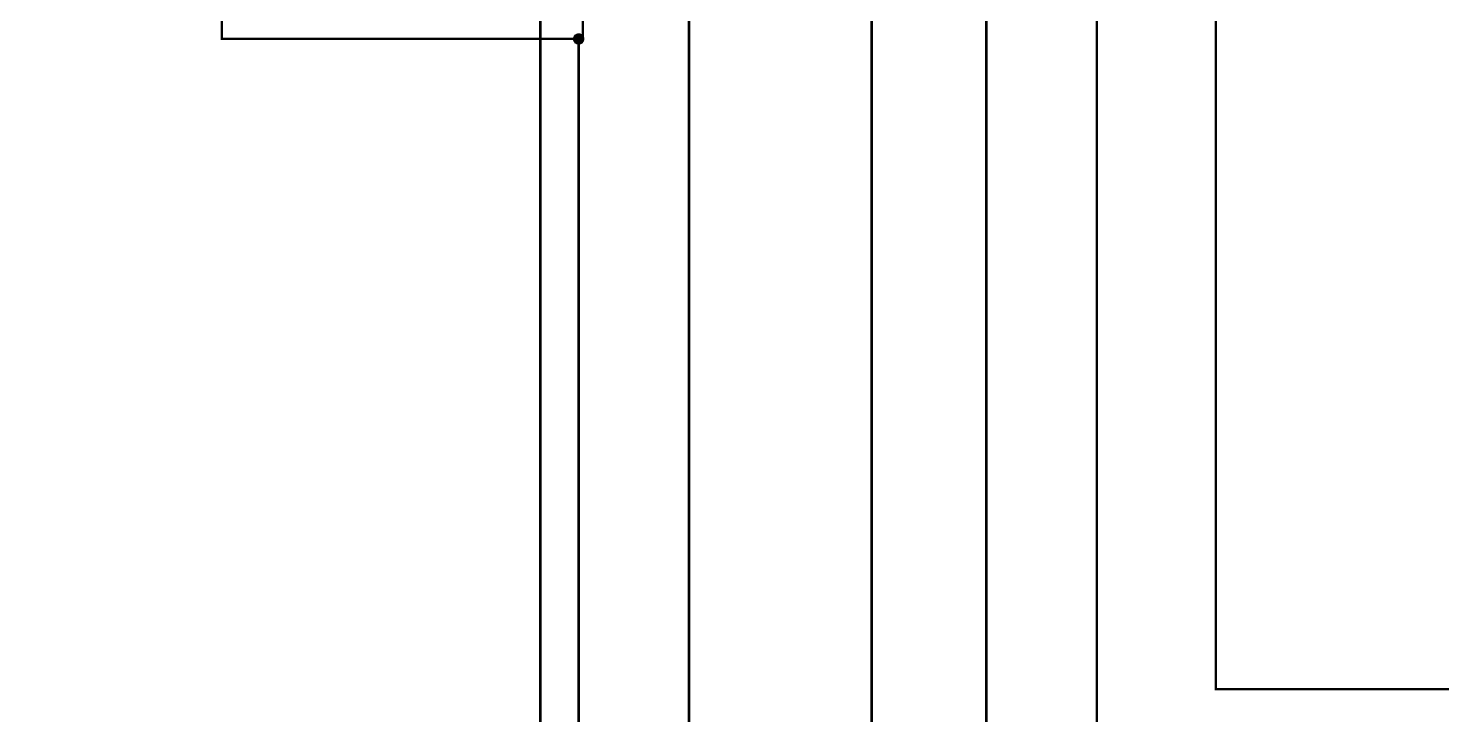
# Model space of a CAD drawing. Header units: millimetres. Extents: x 0 to 841, y 0 to 594.
# Drawn here: x 467.2 to 633.6, y 169.5 to 250.2 of the extents above; entities that cross this region are included whole.
import ezdxf

# ---------------------------------------------------------------- set-up
doc = ezdxf.new("R2010")
doc.units = ezdxf.units.MM
doc.layers.add('Sheet', color=255, linetype='Continuous')

msp = doc.modelspace()

# ---------------------------------------------------------------- linework, layer by layer
at = {"layer": 'Sheet', "color": 18, "true_color": 0x000000, "const_width": 0.3}
for points in [[(468.01, 116), (468.01, 112.01), (527.51, 112.01), (527.51, 251.49), (527.51, 338.97), (527.51, 346.48), (623, 346.48), (623, 346.48)], [(623, 341.48), (623, 341.48), (532.5, 341.48), (532.5, 333.98), (532.5, 333.98), (532.5, 249), (532.01, 249), (490.01, 249), (490.01, 261.5), (447.51, 261.5), (447.51, 269), (437.5, 269), (437.5, 308.98)], [(527.51, 338.97), (545, 338.97), (545, 30.51), (392.5, 30.51)], [(532.5, 333.98), (566.51, 333.98), (566.51, 43), (392.5, 43), (392.5, 43)], [(497.51, 328.98), (497.51, 328.98), (580.01, 328.98), (580.01, 55.5), (392.5, 55.5), (392.5, 55.5)], [(392.5, 68), (392.5, 68), (593.01, 68), (593.01, 323.99), (497.51, 323.99), (497.51, 323.99)], [(497.51, 313.98), (497.51, 313.98), (607.01, 313.98), (607.01, 172.51), (703.01, 172.51), (703.01, 172.51)], [(531.49, 249), (531.49, 249.02), (531.49, 249.05), (531.49, 249.07), (531.49, 249.09), (531.52, 249.11), (531.52, 249.14), (531.52, 249.18), (531.54, 249.2), (531.54, 249.2), (531.56, 249.22), (531.56, 249.25), (531.58, 249.27), (531.58, 249.29), (531.61, 249.31), (531.63, 249.34), (531.65, 249.34), (531.65, 249.36), (531.67, 249.38), (531.7, 249.4), (531.72, 249.4), (531.74, 249.43), (531.76, 249.43), (531.79, 249.45), (531.81, 249.45), (531.83, 249.47), (531.85, 249.47), (531.87, 249.47), (531.9, 249.49), (531.92, 249.49), (531.96, 249.49), (531.99, 249.49), (532.01, 249.49)], [(531.49, 249), (531.49, 249.02), (531.49, 249.05), (531.49, 249.07), (531.49, 249.09), (531.52, 249.11), (531.52, 249.14), (531.52, 249.18), (531.54, 249.2), (531.54, 249.2), (531.56, 249.22), (531.56, 249.25), (531.58, 249.27), (531.58, 249.29), (531.61, 249.31), (531.63, 249.34), (531.65, 249.34), (531.65, 249.36), (531.67, 249.38), (531.7, 249.4), (531.72, 249.4), (531.74, 249.43), (531.76, 249.43), (531.79, 249.45), (531.81, 249.45), (531.83, 249.47), (531.85, 249.47), (531.87, 249.47), (531.9, 249.49), (531.92, 249.49), (531.96, 249.49), (531.99, 249.49), (532.01, 249.49)], [(531.49, 249), (531.49, 249.02), (531.49, 249.05), (531.49, 249.07), (531.49, 249.09), (531.52, 249.11), (531.52, 249.14), (531.52, 249.18), (531.54, 249.2), (531.54, 249.2), (531.56, 249.22), (531.56, 249.25), (531.58, 249.27), (531.58, 249.29), (531.61, 249.31), (531.63, 249.34), (531.65, 249.34), (531.65, 249.36), (531.67, 249.38), (531.7, 249.4), (531.72, 249.4), (531.74, 249.43), (531.76, 249.43), (531.79, 249.45), (531.81, 249.45), (531.83, 249.47), (531.85, 249.47), (531.87, 249.47), (531.9, 249.49), (531.92, 249.49), (531.96, 249.49), (531.99, 249.49), (532.01, 249.49)], [(531.49, 249), (531.49, 249.02), (531.49, 249.05), (531.49, 249.07), (531.49, 249.09), (531.52, 249.11), (531.52, 249.14), (531.52, 249.18), (531.54, 249.2), (531.54, 249.2), (531.56, 249.22), (531.56, 249.25), (531.58, 249.27), (531.58, 249.29), (531.61, 249.31), (531.63, 249.34), (531.65, 249.34), (531.65, 249.36), (531.67, 249.38), (531.7, 249.4), (531.72, 249.4), (531.74, 249.43), (531.76, 249.43), (531.79, 249.45), (531.81, 249.45), (531.83, 249.47), (531.85, 249.47), (531.87, 249.47), (531.9, 249.49), (531.92, 249.49), (531.96, 249.49), (531.99, 249.49), (532.01, 249.49)], [(531.49, 249), (531.49, 249.02), (531.49, 249.05), (531.49, 249.07), (531.49, 249.09), (531.52, 249.11), (531.52, 249.14), (531.52, 249.18), (531.54, 249.2), (531.54, 249.2), (531.56, 249.22), (531.56, 249.25), (531.58, 249.27), (531.58, 249.29), (531.61, 249.31), (531.63, 249.34), (531.65, 249.34), (531.65, 249.36), (531.67, 249.38), (531.7, 249.4), (531.72, 249.4), (531.74, 249.43), (531.76, 249.43), (531.79, 249.45), (531.81, 249.45), (531.83, 249.47), (531.85, 249.47), (531.87, 249.47), (531.9, 249.49), (531.92, 249.49), (531.96, 249.49), (531.99, 249.49), (532.01, 249.49)], [(531.49, 249), (531.49, 249.02), (531.49, 249.05), (531.49, 249.07), (531.49, 249.09), (531.52, 249.11), (531.52, 249.14), (531.52, 249.18), (531.54, 249.2), (531.54, 249.2), (531.56, 249.22), (531.56, 249.25), (531.58, 249.27), (531.58, 249.29), (531.61, 249.31), (531.63, 249.34), (531.65, 249.34), (531.65, 249.36), (531.67, 249.38), (531.7, 249.4), (531.72, 249.4), (531.74, 249.43), (531.76, 249.43), (531.79, 249.45), (531.81, 249.45), (531.83, 249.47), (531.85, 249.47), (531.87, 249.47), (531.9, 249.49), (531.92, 249.49), (531.96, 249.49), (531.99, 249.49), (532.01, 249.49)], [(531.49, 249), (531.49, 249.02), (531.49, 249.05), (531.49, 249.07), (531.49, 249.09), (531.52, 249.11), (531.52, 249.14), (531.52, 249.18), (531.54, 249.2), (531.54, 249.2), (531.56, 249.22), (531.56, 249.25), (531.58, 249.27), (531.58, 249.29), (531.61, 249.31), (531.63, 249.34), (531.65, 249.34), (531.65, 249.36), (531.67, 249.38), (531.7, 249.4), (531.72, 249.4), (531.74, 249.43), (531.76, 249.43), (531.79, 249.45), (531.81, 249.45), (531.83, 249.47), (531.85, 249.47), (531.87, 249.47), (531.9, 249.49), (531.92, 249.49), (531.96, 249.49), (531.99, 249.49), (532.01, 249.49)], [(531.49, 249), (531.49, 249.02), (531.49, 249.05), (531.49, 249.07), (531.49, 249.09), (531.52, 249.11), (531.52, 249.14), (531.52, 249.18), (531.54, 249.2), (531.54, 249.2), (531.56, 249.22), (531.56, 249.25), (531.58, 249.27), (531.58, 249.29), (531.61, 249.31), (531.63, 249.34), (531.65, 249.34), (531.65, 249.36), (531.67, 249.38), (531.7, 249.4), (531.72, 249.4), (531.74, 249.43), (531.76, 249.43), (531.79, 249.45), (531.81, 249.45), (531.83, 249.47), (531.85, 249.47), (531.87, 249.47), (531.9, 249.49), (531.92, 249.49), (531.96, 249.49), (531.99, 249.49), (532.01, 249.49)], [(532.01, 249.49), (532.01, 249.49)], [(532.01, 249.49), (532.03, 249.49), (532.05, 249.49), (532.1, 249.49), (532.12, 249.49), (532.14, 249.47), (532.17, 249.47), (532.19, 249.47), (532.21, 249.45), (532.23, 249.45), (532.26, 249.43), (532.28, 249.43), (532.3, 249.4), (532.32, 249.4), (532.35, 249.38), (532.37, 249.36), (532.37, 249.34), (532.39, 249.34), (532.41, 249.31), (532.43, 249.29), (532.43, 249.27), (532.46, 249.25), (532.46, 249.22), (532.48, 249.2), (532.48, 249.2), (532.5, 249.18), (532.5, 249.14), (532.5, 249.11), (532.52, 249.09), (532.52, 249.07), (532.52, 249.05), (532.52, 249.02), (532.52, 249)], [(532.01, 249.49), (532.01, 249.49)], [(532.01, 249.49), (532.03, 249.49), (532.05, 249.49), (532.1, 249.49), (532.12, 249.49), (532.14, 249.47), (532.17, 249.47), (532.19, 249.47), (532.21, 249.45), (532.23, 249.45), (532.26, 249.43), (532.28, 249.43), (532.3, 249.4), (532.32, 249.4), (532.35, 249.38), (532.37, 249.36), (532.37, 249.34), (532.39, 249.34), (532.41, 249.31), (532.43, 249.29), (532.43, 249.27), (532.46, 249.25), (532.46, 249.22), (532.48, 249.2), (532.48, 249.2), (532.5, 249.18), (532.5, 249.14), (532.5, 249.11), (532.52, 249.09), (532.52, 249.07), (532.52, 249.05), (532.52, 249.02), (532.52, 249)], [(532.01, 249.49), (532.01, 249.49)], [(532.01, 249.49), (532.03, 249.49), (532.05, 249.49), (532.1, 249.49), (532.12, 249.49), (532.14, 249.47), (532.17, 249.47), (532.19, 249.47), (532.21, 249.45), (532.23, 249.45), (532.26, 249.43), (532.28, 249.43), (532.3, 249.4), (532.32, 249.4), (532.35, 249.38), (532.37, 249.36), (532.37, 249.34), (532.39, 249.34), (532.41, 249.31), (532.43, 249.29), (532.43, 249.27), (532.46, 249.25), (532.46, 249.22), (532.48, 249.2), (532.48, 249.2), (532.5, 249.18), (532.5, 249.14), (532.5, 249.11), (532.52, 249.09), (532.52, 249.07), (532.52, 249.05), (532.52, 249.02), (532.52, 249)], [(532.01, 249.49), (532.01, 249.49)], [(532.01, 249.49), (532.03, 249.49), (532.05, 249.49), (532.1, 249.49), (532.12, 249.49), (532.14, 249.47), (532.17, 249.47), (532.19, 249.47), (532.21, 249.45), (532.23, 249.45), (532.26, 249.43), (532.28, 249.43), (532.3, 249.4), (532.32, 249.4), (532.35, 249.38), (532.37, 249.36), (532.37, 249.34), (532.39, 249.34), (532.41, 249.31), (532.43, 249.29), (532.43, 249.27), (532.46, 249.25), (532.46, 249.22), (532.48, 249.2), (532.48, 249.2), (532.5, 249.18), (532.5, 249.14), (532.5, 249.11), (532.52, 249.09), (532.52, 249.07), (532.52, 249.05), (532.52, 249.02), (532.52, 249)], [(532.01, 249.49), (532.01, 249.49)], [(532.01, 249.49), (532.03, 249.49), (532.05, 249.49), (532.1, 249.49), (532.12, 249.49), (532.14, 249.47), (532.17, 249.47), (532.19, 249.47), (532.21, 249.45), (532.23, 249.45), (532.26, 249.43), (532.28, 249.43), (532.3, 249.4), (532.32, 249.4), (532.35, 249.38), (532.37, 249.36), (532.37, 249.34), (532.39, 249.34), (532.41, 249.31), (532.43, 249.29), (532.43, 249.27), (532.46, 249.25), (532.46, 249.22), (532.48, 249.2), (532.48, 249.2), (532.5, 249.18), (532.5, 249.14), (532.5, 249.11), (532.52, 249.09), (532.52, 249.07), (532.52, 249.05), (532.52, 249.02), (532.52, 249)], [(532.01, 249.49), (532.01, 249.49)], [(532.01, 249.49), (532.03, 249.49), (532.05, 249.49), (532.1, 249.49), (532.12, 249.49), (532.14, 249.47), (532.17, 249.47), (532.19, 249.47), (532.21, 249.45), (532.23, 249.45), (532.26, 249.43), (532.28, 249.43), (532.3, 249.4), (532.32, 249.4), (532.35, 249.38), (532.37, 249.36), (532.37, 249.34), (532.39, 249.34), (532.41, 249.31), (532.43, 249.29), (532.43, 249.27), (532.46, 249.25), (532.46, 249.22), (532.48, 249.2), (532.48, 249.2), (532.5, 249.18), (532.5, 249.14), (532.5, 249.11), (532.52, 249.09), (532.52, 249.07), (532.52, 249.05), (532.52, 249.02), (532.52, 249)], [(532.01, 249.49), (532.01, 249.49)], [(532.01, 249.49), (532.03, 249.49), (532.05, 249.49), (532.1, 249.49), (532.12, 249.49), (532.14, 249.47), (532.17, 249.47), (532.19, 249.47), (532.21, 249.45), (532.23, 249.45), (532.26, 249.43), (532.28, 249.43), (532.3, 249.4), (532.32, 249.4), (532.35, 249.38), (532.37, 249.36), (532.37, 249.34), (532.39, 249.34), (532.41, 249.31), (532.43, 249.29), (532.43, 249.27), (532.46, 249.25), (532.46, 249.22), (532.48, 249.2), (532.48, 249.2), (532.5, 249.18), (532.5, 249.14), (532.5, 249.11), (532.52, 249.09), (532.52, 249.07), (532.52, 249.05), (532.52, 249.02), (532.52, 249)], [(532.01, 249.49), (532.01, 249.49)], [(532.01, 249.49), (532.03, 249.49), (532.05, 249.49), (532.1, 249.49), (532.12, 249.49), (532.14, 249.47), (532.17, 249.47), (532.19, 249.47), (532.21, 249.45), (532.23, 249.45), (532.26, 249.43), (532.28, 249.43), (532.3, 249.4), (532.32, 249.4), (532.35, 249.38), (532.37, 249.36), (532.37, 249.34), (532.39, 249.34), (532.41, 249.31), (532.43, 249.29), (532.43, 249.27), (532.46, 249.25), (532.46, 249.22), (532.48, 249.2), (532.48, 249.2), (532.5, 249.18), (532.5, 249.14), (532.5, 249.11), (532.52, 249.09), (532.52, 249.07), (532.52, 249.05), (532.52, 249.02), (532.52, 249)], [(485.51, 103.5), (495.52, 103.5), (532.01, 103.5), (532.01, 249)], [(532.01, 248.49), (531.99, 248.49), (531.96, 248.49), (531.92, 248.49), (531.9, 248.49), (531.87, 248.51), (531.85, 248.51), (531.83, 248.51), (531.81, 248.53), (531.79, 248.53), (531.76, 248.55), (531.74, 248.55), (531.72, 248.58), (531.7, 248.58), (531.67, 248.6), (531.65, 248.62), (531.65, 248.64), (531.63, 248.64), (531.61, 248.66), (531.58, 248.69), (531.58, 248.71), (531.56, 248.73), (531.56, 248.75), (531.54, 248.78), (531.54, 248.8), (531.52, 248.82), (531.52, 248.84), (531.52, 248.87), (531.49, 248.89), (531.49, 248.91), (531.49, 248.96), (531.49, 248.98), (531.49, 249)], [(531.49, 249), (531.49, 249)], [(532.01, 248.49), (531.99, 248.49), (531.96, 248.49), (531.92, 248.49), (531.9, 248.49), (531.87, 248.51), (531.85, 248.51), (531.83, 248.51), (531.81, 248.53), (531.79, 248.53), (531.76, 248.55), (531.74, 248.55), (531.72, 248.58), (531.7, 248.58), (531.67, 248.6), (531.65, 248.62), (531.65, 248.64), (531.63, 248.64), (531.61, 248.66), (531.58, 248.69), (531.58, 248.71), (531.56, 248.73), (531.56, 248.75), (531.54, 248.78), (531.54, 248.8), (531.52, 248.82), (531.52, 248.84), (531.52, 248.87), (531.49, 248.89), (531.49, 248.91), (531.49, 248.96), (531.49, 248.98), (531.49, 249)], [(531.49, 249), (531.49, 249)], [(532.01, 248.49), (531.99, 248.49), (531.96, 248.49), (531.92, 248.49), (531.9, 248.49), (531.87, 248.51), (531.85, 248.51), (531.83, 248.51), (531.81, 248.53), (531.79, 248.53), (531.76, 248.55), (531.74, 248.55), (531.72, 248.58), (531.7, 248.58), (531.67, 248.6), (531.65, 248.62), (531.65, 248.64), (531.63, 248.64), (531.61, 248.66), (531.58, 248.69), (531.58, 248.71), (531.56, 248.73), (531.56, 248.75), (531.54, 248.78), (531.54, 248.8), (531.52, 248.82), (531.52, 248.84), (531.52, 248.87), (531.49, 248.89), (531.49, 248.91), (531.49, 248.96), (531.49, 248.98), (531.49, 249)], [(531.49, 249), (531.49, 249)], [(532.01, 248.49), (531.99, 248.49), (531.96, 248.49), (531.92, 248.49), (531.9, 248.49), (531.87, 248.51), (531.85, 248.51), (531.83, 248.51), (531.81, 248.53), (531.79, 248.53), (531.76, 248.55), (531.74, 248.55), (531.72, 248.58), (531.7, 248.58), (531.67, 248.6), (531.65, 248.62), (531.65, 248.64), (531.63, 248.64), (531.61, 248.66), (531.58, 248.69), (531.58, 248.71), (531.56, 248.73), (531.56, 248.75), (531.54, 248.78), (531.54, 248.8), (531.52, 248.82), (531.52, 248.84), (531.52, 248.87), (531.49, 248.89), (531.49, 248.91), (531.49, 248.96), (531.49, 248.98), (531.49, 249)], [(531.49, 249), (531.49, 249)], [(532.01, 248.49), (531.99, 248.49), (531.96, 248.49), (531.92, 248.49), (531.9, 248.49), (531.87, 248.51), (531.85, 248.51), (531.83, 248.51), (531.81, 248.53), (531.79, 248.53), (531.76, 248.55), (531.74, 248.55), (531.72, 248.58), (531.7, 248.58), (531.67, 248.6), (531.65, 248.62), (531.65, 248.64), (531.63, 248.64), (531.61, 248.66), (531.58, 248.69), (531.58, 248.71), (531.56, 248.73), (531.56, 248.75), (531.54, 248.78), (531.54, 248.8), (531.52, 248.82), (531.52, 248.84), (531.52, 248.87), (531.49, 248.89), (531.49, 248.91), (531.49, 248.96), (531.49, 248.98), (531.49, 249)], [(531.49, 249), (531.49, 249)], [(532.01, 248.49), (531.99, 248.49), (531.96, 248.49), (531.92, 248.49), (531.9, 248.49), (531.87, 248.51), (531.85, 248.51), (531.83, 248.51), (531.81, 248.53), (531.79, 248.53), (531.76, 248.55), (531.74, 248.55), (531.72, 248.58), (531.7, 248.58), (531.67, 248.6), (531.65, 248.62), (531.65, 248.64), (531.63, 248.64), (531.61, 248.66), (531.58, 248.69), (531.58, 248.71), (531.56, 248.73), (531.56, 248.75), (531.54, 248.78), (531.54, 248.8), (531.52, 248.82), (531.52, 248.84), (531.52, 248.87), (531.49, 248.89), (531.49, 248.91), (531.49, 248.96), (531.49, 248.98), (531.49, 249)], [(531.49, 249), (531.49, 249)], [(532.01, 248.49), (531.99, 248.49), (531.96, 248.49), (531.92, 248.49), (531.9, 248.49), (531.87, 248.51), (531.85, 248.51), (531.83, 248.51), (531.81, 248.53), (531.79, 248.53), (531.76, 248.55), (531.74, 248.55), (531.72, 248.58), (531.7, 248.58), (531.67, 248.6), (531.65, 248.62), (531.65, 248.64), (531.63, 248.64), (531.61, 248.66), (531.58, 248.69), (531.58, 248.71), (531.56, 248.73), (531.56, 248.75), (531.54, 248.78), (531.54, 248.8), (531.52, 248.82), (531.52, 248.84), (531.52, 248.87), (531.49, 248.89), (531.49, 248.91), (531.49, 248.96), (531.49, 248.98), (531.49, 249)], [(531.49, 249), (531.49, 249)], [(532.01, 248.49), (531.99, 248.49), (531.96, 248.49), (531.92, 248.49), (531.9, 248.49), (531.87, 248.51), (531.85, 248.51), (531.83, 248.51), (531.81, 248.53), (531.79, 248.53), (531.76, 248.55), (531.74, 248.55), (531.72, 248.58), (531.7, 248.58), (531.67, 248.6), (531.65, 248.62), (531.65, 248.64), (531.63, 248.64), (531.61, 248.66), (531.58, 248.69), (531.58, 248.71), (531.56, 248.73), (531.56, 248.75), (531.54, 248.78), (531.54, 248.8), (531.52, 248.82), (531.52, 248.84), (531.52, 248.87), (531.49, 248.89), (531.49, 248.91), (531.49, 248.96), (531.49, 248.98), (531.49, 249)], [(531.49, 249), (531.49, 249)], [(532.52, 249), (532.52, 248.98), (532.52, 248.96), (532.52, 248.91), (532.52, 248.89), (532.5, 248.87), (532.5, 248.84), (532.5, 248.82), (532.48, 248.8), (532.48, 248.78), (532.46, 248.75), (532.46, 248.73), (532.43, 248.71), (532.43, 248.69), (532.41, 248.66), (532.39, 248.64), (532.37, 248.64), (532.37, 248.62), (532.35, 248.6), (532.32, 248.58), (532.3, 248.58), (532.28, 248.55), (532.26, 248.55), (532.23, 248.53), (532.21, 248.53), (532.19, 248.51), (532.17, 248.51), (532.14, 248.51), (532.12, 248.49), (532.1, 248.49), (532.05, 248.49), (532.03, 248.49), (532.01, 248.49)], [(532.52, 249), (532.52, 248.98), (532.52, 248.96), (532.52, 248.91), (532.52, 248.89), (532.5, 248.87), (532.5, 248.84), (532.5, 248.82), (532.48, 248.8), (532.48, 248.78), (532.46, 248.75), (532.46, 248.73), (532.43, 248.71), (532.43, 248.69), (532.41, 248.66), (532.39, 248.64), (532.37, 248.64), (532.37, 248.62), (532.35, 248.6), (532.32, 248.58), (532.3, 248.58), (532.28, 248.55), (532.26, 248.55), (532.23, 248.53), (532.21, 248.53), (532.19, 248.51), (532.17, 248.51), (532.14, 248.51), (532.12, 248.49), (532.1, 248.49), (532.05, 248.49), (532.03, 248.49), (532.01, 248.49)], [(532.52, 249), (532.52, 248.98), (532.52, 248.96), (532.52, 248.91), (532.52, 248.89), (532.5, 248.87), (532.5, 248.84), (532.5, 248.82), (532.48, 248.8), (532.48, 248.78), (532.46, 248.75), (532.46, 248.73), (532.43, 248.71), (532.43, 248.69), (532.41, 248.66), (532.39, 248.64), (532.37, 248.64), (532.37, 248.62), (532.35, 248.6), (532.32, 248.58), (532.3, 248.58), (532.28, 248.55), (532.26, 248.55), (532.23, 248.53), (532.21, 248.53), (532.19, 248.51), (532.17, 248.51), (532.14, 248.51), (532.12, 248.49), (532.1, 248.49), (532.05, 248.49), (532.03, 248.49), (532.01, 248.49)], [(532.52, 249), (532.52, 248.98), (532.52, 248.96), (532.52, 248.91), (532.52, 248.89), (532.5, 248.87), (532.5, 248.84), (532.5, 248.82), (532.48, 248.8), (532.48, 248.78), (532.46, 248.75), (532.46, 248.73), (532.43, 248.71), (532.43, 248.69), (532.41, 248.66), (532.39, 248.64), (532.37, 248.64), (532.37, 248.62), (532.35, 248.6), (532.32, 248.58), (532.3, 248.58), (532.28, 248.55), (532.26, 248.55), (532.23, 248.53), (532.21, 248.53), (532.19, 248.51), (532.17, 248.51), (532.14, 248.51), (532.12, 248.49), (532.1, 248.49), (532.05, 248.49), (532.03, 248.49), (532.01, 248.49)], [(532.52, 249), (532.52, 248.98), (532.52, 248.96), (532.52, 248.91), (532.52, 248.89), (532.5, 248.87), (532.5, 248.84), (532.5, 248.82), (532.48, 248.8), (532.48, 248.78), (532.46, 248.75), (532.46, 248.73), (532.43, 248.71), (532.43, 248.69), (532.41, 248.66), (532.39, 248.64), (532.37, 248.64), (532.37, 248.62), (532.35, 248.6), (532.32, 248.58), (532.3, 248.58), (532.28, 248.55), (532.26, 248.55), (532.23, 248.53), (532.21, 248.53), (532.19, 248.51), (532.17, 248.51), (532.14, 248.51), (532.12, 248.49), (532.1, 248.49), (532.05, 248.49), (532.03, 248.49), (532.01, 248.49)], [(532.52, 249), (532.52, 248.98), (532.52, 248.96), (532.52, 248.91), (532.52, 248.89), (532.5, 248.87), (532.5, 248.84), (532.5, 248.82), (532.48, 248.8), (532.48, 248.78), (532.46, 248.75), (532.46, 248.73), (532.43, 248.71), (532.43, 248.69), (532.41, 248.66), (532.39, 248.64), (532.37, 248.64), (532.37, 248.62), (532.35, 248.6), (532.32, 248.58), (532.3, 248.58), (532.28, 248.55), (532.26, 248.55), (532.23, 248.53), (532.21, 248.53), (532.19, 248.51), (532.17, 248.51), (532.14, 248.51), (532.12, 248.49), (532.1, 248.49), (532.05, 248.49), (532.03, 248.49), (532.01, 248.49)], [(532.52, 249), (532.52, 248.98), (532.52, 248.96), (532.52, 248.91), (532.52, 248.89), (532.5, 248.87), (532.5, 248.84), (532.5, 248.82), (532.48, 248.8), (532.48, 248.78), (532.46, 248.75), (532.46, 248.73), (532.43, 248.71), (532.43, 248.69), (532.41, 248.66), (532.39, 248.64), (532.37, 248.64), (532.37, 248.62), (532.35, 248.6), (532.32, 248.58), (532.3, 248.58), (532.28, 248.55), (532.26, 248.55), (532.23, 248.53), (532.21, 248.53), (532.19, 248.51), (532.17, 248.51), (532.14, 248.51), (532.12, 248.49), (532.1, 248.49), (532.05, 248.49), (532.03, 248.49), (532.01, 248.49)], [(532.52, 249), (532.52, 248.98), (532.52, 248.96), (532.52, 248.91), (532.52, 248.89), (532.5, 248.87), (532.5, 248.84), (532.5, 248.82), (532.48, 248.8), (532.48, 248.78), (532.46, 248.75), (532.46, 248.73), (532.43, 248.71), (532.43, 248.69), (532.41, 248.66), (532.39, 248.64), (532.37, 248.64), (532.37, 248.62), (532.35, 248.6), (532.32, 248.58), (532.3, 248.58), (532.28, 248.55), (532.26, 248.55), (532.23, 248.53), (532.21, 248.53), (532.19, 248.51), (532.17, 248.51), (532.14, 248.51), (532.12, 248.49), (532.1, 248.49), (532.05, 248.49), (532.03, 248.49), (532.01, 248.49)], [(532.52, 249), (532.52, 249), (532.52, 249), (532.52, 249), (532.52, 249), (532.52, 249), (532.52, 249), (532.52, 249), (532.52, 249), (532.52, 249), (532.52, 249), (532.52, 249), (532.52, 249), (532.52, 249), (532.52, 249), (532.52, 249), (532.52, 249), (532.52, 249), (532.52, 249), (532.52, 249), (532.52, 249), (532.52, 249), (532.52, 249), (532.52, 249), (532.52, 249), (532.52, 249), (532.52, 249), (532.52, 249), (532.52, 249), (532.52, 249), (532.52, 249), (532.52, 249), (532.52, 249)], [(532.52, 249), (532.52, 249)], [(532.52, 249), (532.52, 249), (532.52, 249), (532.52, 249), (532.52, 249), (532.52, 249), (532.52, 249), (532.52, 249), (532.52, 249), (532.52, 249), (532.52, 249), (532.52, 249), (532.52, 249), (532.52, 249), (532.52, 249), (532.52, 249), (532.52, 249), (532.52, 249), (532.52, 249), (532.52, 249), (532.52, 249), (532.52, 249), (532.52, 249), (532.52, 249), (532.52, 249), (532.52, 249), (532.52, 249), (532.52, 249), (532.52, 249), (532.52, 249), (532.52, 249), (532.52, 249), (532.52, 249)], [(532.52, 249), (532.52, 249)], [(532.52, 249), (532.52, 249), (532.52, 249), (532.52, 249), (532.52, 249), (532.52, 249), (532.52, 249), (532.52, 249), (532.52, 249), (532.52, 249), (532.52, 249), (532.52, 249), (532.52, 249), (532.52, 249), (532.52, 249), (532.52, 249), (532.52, 249), (532.52, 249), (532.52, 249), (532.52, 249), (532.52, 249), (532.52, 249), (532.52, 249), (532.52, 249), (532.52, 249), (532.52, 249), (532.52, 249), (532.52, 249), (532.52, 249), (532.52, 249), (532.52, 249), (532.52, 249), (532.52, 249)], [(532.52, 249), (532.52, 249)], [(532.52, 249), (532.52, 249), (532.52, 249), (532.52, 249), (532.52, 249), (532.52, 249), (532.52, 249), (532.52, 249), (532.52, 249), (532.52, 249), (532.52, 249), (532.52, 249), (532.52, 249), (532.52, 249), (532.52, 249), (532.52, 249), (532.52, 249), (532.52, 249), (532.52, 249), (532.52, 249), (532.52, 249), (532.52, 249), (532.52, 249), (532.52, 249), (532.52, 249), (532.52, 249), (532.52, 249), (532.52, 249), (532.52, 249), (532.52, 249), (532.52, 249), (532.52, 249), (532.52, 249)], [(532.52, 249), (532.52, 249)], [(532.52, 249), (532.52, 249), (532.52, 249), (532.52, 249), (532.52, 249), (532.52, 249), (532.52, 249), (532.52, 249), (532.52, 249), (532.52, 249), (532.52, 249), (532.52, 249), (532.52, 249), (532.52, 249), (532.52, 249), (532.52, 249), (532.52, 249), (532.52, 249), (532.52, 249), (532.52, 249), (532.52, 249), (532.52, 249), (532.52, 249), (532.52, 249), (532.52, 249), (532.52, 249), (532.52, 249), (532.52, 249), (532.52, 249), (532.52, 249), (532.52, 249), (532.52, 249), (532.52, 249)], [(532.52, 249), (532.52, 249)], [(532.52, 249), (532.52, 249), (532.52, 249), (532.52, 249), (532.52, 249), (532.52, 249), (532.52, 249), (532.52, 249), (532.52, 249), (532.52, 249), (532.52, 249), (532.52, 249), (532.52, 249), (532.52, 249), (532.52, 249), (532.52, 249), (532.52, 249), (532.52, 249), (532.52, 249), (532.52, 249), (532.52, 249), (532.52, 249), (532.52, 249), (532.52, 249), (532.52, 249), (532.52, 249), (532.52, 249), (532.52, 249), (532.52, 249), (532.52, 249), (532.52, 249), (532.52, 249), (532.52, 249)], [(532.52, 249), (532.52, 249)], [(532.52, 249), (532.52, 249), (532.52, 249), (532.52, 249), (532.52, 249), (532.52, 249), (532.52, 249), (532.52, 249), (532.52, 249), (532.52, 249), (532.52, 249), (532.52, 249), (532.52, 249), (532.52, 249), (532.52, 249), (532.52, 249), (532.52, 249), (532.52, 249), (532.52, 249), (532.52, 249), (532.52, 249), (532.52, 249), (532.52, 249), (532.52, 249), (532.52, 249), (532.52, 249), (532.52, 249), (532.52, 249), (532.52, 249), (532.52, 249), (532.52, 249), (532.52, 249), (532.52, 249)], [(532.52, 249), (532.52, 249)], [(532.52, 249), (532.52, 249), (532.52, 249), (532.52, 249), (532.52, 249), (532.52, 249), (532.52, 249), (532.52, 249), (532.52, 249), (532.52, 249), (532.52, 249), (532.52, 249), (532.52, 249), (532.52, 249), (532.52, 249), (532.52, 249), (532.52, 249), (532.52, 249), (532.52, 249), (532.52, 249), (532.52, 249), (532.52, 249), (532.52, 249), (532.52, 249), (532.52, 249), (532.52, 249), (532.52, 249), (532.52, 249), (532.52, 249), (532.52, 249), (532.52, 249), (532.52, 249), (532.52, 249)], [(532.52, 249), (532.52, 249)]]:
    msp.add_lwpolyline(points, dxfattribs=at)
at = {"layer": 'Sheet', "color": 18, "true_color": 0x000000, "const_width": 0.508}
msp.add_lwpolyline([(531.75, 249, 1), (532.25, 249, 1)], format="xyb", close=True, dxfattribs=at)

doc.saveas('drawing.dxf')
